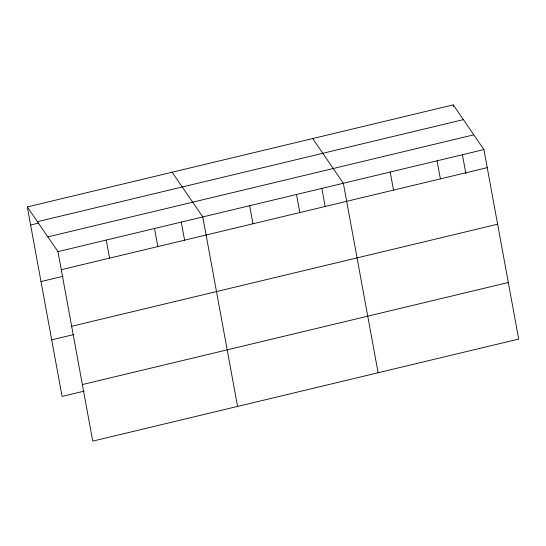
<?xml version="1.0" encoding="UTF-8"?>
<svg xmlns="http://www.w3.org/2000/svg" width="546" height="546" viewBox="0 0 546 546"><rect width="100%" height="100%" fill="white"/><g stroke="black" fill="none" stroke-linecap="round" stroke-linejoin="round"><path stroke-width="0.82" d="M27.3 206.934L453.262 104.873L483.92 149.577L518.7 339.066L92.738 441.127L57.965 251.638L27.3 206.934L62.08 396.423L84.166 391.127M37.421 221.69L463.377 119.629M30.617 225.007L38.8 223.048M47.843 236.889L473.805 134.828M57.965 251.638L483.92 149.577M61.282 269.71L487.237 167.649M40.998 281.572L63.09 276.276M71.662 326.276L497.624 224.215M51.693 339.851L73.785 334.561M82.357 384.561L508.319 282.494M312.694 138.554L343.359 183.258L378.132 372.747M172.126 172.236L202.791 216.939L237.565 406.422M453.262 104.873L453.562 106.518M462.38 154.552L465.888 173.689M437.066 160.804L440.383 178.876M390.213 172.031L393.529 190.104M321.812 188.234L325.17 206.538M296.498 194.485L299.815 212.558M249.645 205.712L252.962 223.785M181.245 221.915L184.603 240.22M154.511 228.508L157.828 246.574M106.238 240.076L109.555 258.142"/></g></svg>
